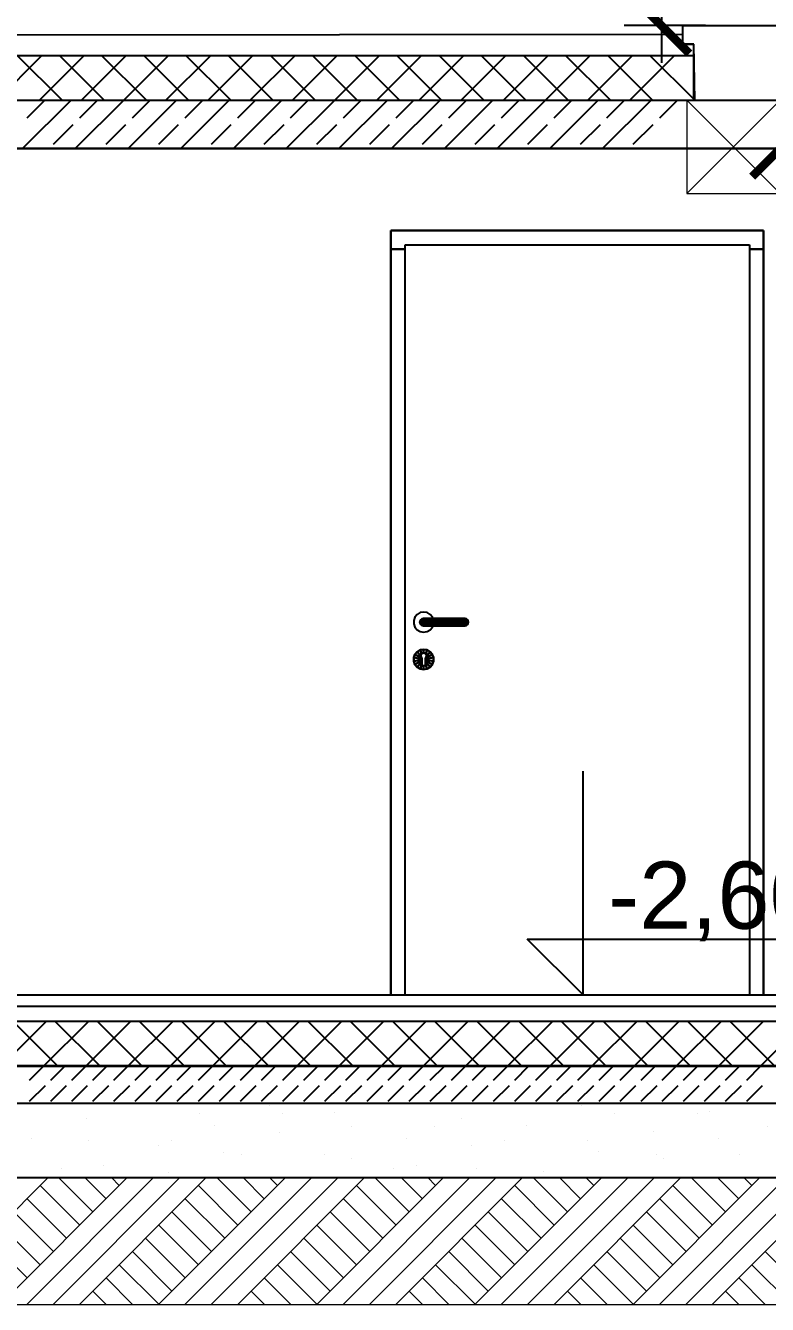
# Model space of a CAD drawing. Header units: millimetres. Extents: x 4647 to 73915, y -13612 to -8141.
# Drawn here: x 12142.7 to 12341.7, y -11416.6 to -11073.6 of the extents above; entities that cross this region are included whole.
import ezdxf

# ---------------------------------------------------------------- set-up
doc = ezdxf.new("R2010")
doc.units = ezdxf.units.MM
doc.layers.add('a_wymiary', color=250, linetype='Continuous', lineweight=9)
for name, color, linetype in [('Drzwi ArchiCAD', 7, 'Continuous'), ('Structural - Combined', 7, 'Continuous'), ('Sytuacja - Teren', 7, 'Continuous'), ('WIDOK', 7, 'Continuous'), ('Wymiarowanie - Ogólne', 7, 'Continuous')]:
    doc.layers.add(name, color=color, linetype=linetype)
doc.styles.add('GENERATED_STYLE_4', font='arial.ttf')
doc.styles.get("Standard").update_dxf_attribs({"font": 'arial.ttf'})
doc.dimstyles.new('1-100', dxfattribs={"dimtxt": 13, "dimasz": 15, "dimexe": 10, "dimexo": 20, "dimgap": 5, "dimtad": 1, "dimdec": 1, "dimrnd": 0.5, "dimtxsty": 'Standard', "dimblk": 'ARCHTICK', "dimcen": 0.09, "dimdle": 10, "dimadec": 0, "dimazin": 0, "dimtfac": 1, "dimtdec": 1, "dimtofl": 0, "dimtmove": 0, "dimatfit": 3, "dimfxl": 10, "dimfxlon": 1, "dimtolj": 1, "dimtzin": 0, "dimarcsym": 0})

# ---------------------------------------------------------------- blocks, each defined once
blk = doc.blocks.new('_ArchTick')
at = {"color": 0, "linetype": 'ByBlock', "const_width": 0.15}
blk.add_lwpolyline([(-0.5, -0.5), (0.5, 0.5)], dxfattribs=at)
blk = doc.blocks.new('*D841')
at = {"layer": 'a_wymiary', "color": 0, "lineweight": -2, "transparency": 16777216}
for p, q in [((12313.25, -10911.07), (12313.25, -11083.57)), ((12333.25, -10921.07), (12303.25, -10921.07)), ((12325.09, -11073.57), (12303.25, -11073.57))]:
    blk.add_line(p, q, dxfattribs=at)
at = {"layer": 'DEFPOINTS', "color": 0, "transparency": 16777216}
for p in [(12553.98, -10921.07), (12313.25, -11073.57), (12345.09, -11073.57)]:
    blk.add_point(p, dxfattribs=at)
at = {"layer": 'a_wymiary', "color": 0, "lineweight": -2, "transparency": 16777216, "xscale": 15, "yscale": 15, "zscale": 15}
for p, rotation in [((12313.25, -10921.07), 90), ((12313.25, -11073.57), 270)]:
    blk.add_blockref('_ArchTick', p, dxfattribs=dict(at, rotation=rotation))
at = {"layer": 'a_wymiary', "color": 0, "transparency": 16777216, "insert": (12300.43, -10997.32), "char_height": 13, "attachment_point": 5, "rotation": 90}
blk.add_mtext('\\A1;152,5', dxfattribs=at)
blk = doc.blocks.new('*D843')
at = {"layer": 'a_wymiary', "color": 0, "lineweight": -2, "transparency": 16777216}
for p, q in [((12660.29, -11086.57), (12660.29, -11116.57)), ((12345.09, -11106.57), (12345.09, -11096.57)), ((12670.29, -11106.57), (12335.09, -11106.57))]:
    blk.add_line(p, q, dxfattribs=at)
at = {"layer": 'DEFPOINTS', "color": 0, "transparency": 16777216}
for p in [(12660.29, -10936.07), (12345.09, -11106.57), (12345.09, -11106.57)]:
    blk.add_point(p, dxfattribs=at)
at = {"layer": 'a_wymiary', "color": 0, "lineweight": -2, "transparency": 16777216, "xscale": 15, "yscale": 15, "zscale": 15, "rotation": 180}
blk.add_blockref('_ArchTick', (12345.09, -11106.57), dxfattribs=at)
at = {"layer": 'a_wymiary', "color": 0, "lineweight": -2, "transparency": 16777216, "xscale": 15, "yscale": 15, "zscale": 15}
blk.add_blockref('_ArchTick', (12660.29, -11106.57), dxfattribs=at)
at = {"layer": 'a_wymiary', "color": 0, "transparency": 16777216, "insert": (12502.69, -11094.93), "char_height": 13, "attachment_point": 5}
blk.add_mtext('\\A1;315', dxfattribs=at)

msp = doc.modelspace()

# ---------------------------------------------------------------- linework, layer by layer
for p, q in [((12318.98, -11078.57), (12318.98, -11073.57)), ((12318.98, -11073.57), (12348.09, -11073.57)), ((12321.98, -11078.57), (12318.98, -11078.57)), ((12321.98, -11093.57), (12321.98, -11078.57)), ((12345.09, -11106.57), (12123.98, -11106.57)), ((12340.67, -11128.57), (12240.67, -11128.57)), ((12240.67, -11128.57), (12240.67, -11133.57)), ((12240.67, -11333.57), (12240.67, -11128.57)), ((12240.67, -11128.57), (12340.67, -11128.57)), ((12340.67, -11133.57), (12340.67, -11128.57)), ((12340.67, -11128.57), (12340.67, -11333.57)), ((12240.67, -11133.57), (12244.47, -11133.57)), ((12244.47, -11133.57), (12240.67, -11133.57)), ((12240.67, -11133.57), (12240.67, -11333.57)), ((12244.47, -11132.37), (12336.87, -11132.37)), ((12244.47, -11133.57), (12244.47, -11132.37)), ((12244.47, -11333.57), (12244.47, -11133.57)), ((12336.87, -11132.37), (12336.87, -11133.57)), ((12336.87, -11133.57), (12340.67, -11133.57)), ((12340.67, -11133.57), (12336.87, -11133.57)), ((12336.87, -11133.57), (12336.87, -11333.57)), ((12340.67, -11333.57), (12340.67, -11133.57)), ((12247.14, -11232.22), (12246.81, -11233.1)), ((12246.81, -11233.1), (12246.81, -11234.04)), ((12247.74, -11231.5), (12247.14, -11232.22)), ((12248.55, -11231.03), (12247.74, -11231.5)), ((12248.53, -11233.23), (12248.47, -11233.57)), ((12248.47, -11233.57), (12248.53, -11233.23)), ((12248.71, -11232.93), (12248.53, -11233.23)), ((12248.53, -11233.23), (12248.71, -11232.93)), ((12248.83, -11233.23), (12248.53, -11233.23)), ((12248.53, -11233.23), (12248.83, -11233.23)), ((12249.47, -11230.87), (12248.55, -11231.03)), ((12248.71, -11232.93), (12248.97, -11232.7)), ((12248.97, -11232.7), (12248.71, -11232.93)), ((12248.99, -11232.93), (12248.71, -11232.93)), ((12248.71, -11232.93), (12248.99, -11232.93)), ((12248.83, -11233.23), (12248.78, -11233.57)), ((12248.78, -11233.57), (12248.83, -11233.23)), ((12248.83, -11233.23), (12248.99, -11232.93)), ((12248.99, -11232.93), (12248.83, -11233.23)), ((12249.74, -11233.23), (12248.83, -11233.23)), ((12248.83, -11233.23), (12249.74, -11233.23)), ((12249.3, -11232.58), (12248.97, -11232.7)), ((12248.97, -11232.7), (12249.3, -11232.58)), ((12248.97, -11232.7), (12249.23, -11232.7)), ((12249.23, -11232.7), (12248.97, -11232.7)), ((12249.23, -11232.7), (12248.99, -11232.93)), ((12248.99, -11232.93), (12249.23, -11232.7)), ((12248.99, -11232.93), (12249.83, -11232.93)), ((12249.83, -11232.93), (12248.99, -11232.93)), ((12249.52, -11232.58), (12249.23, -11232.7)), ((12249.23, -11232.7), (12249.52, -11232.58)), ((12249.96, -11232.7), (12249.23, -11232.7)), ((12249.23, -11232.7), (12249.96, -11232.7)), ((12249.52, -11232.58), (12249.3, -11232.58)), ((12249.3, -11232.58), (12251.94, -11232.58)), ((12250.4, -11231.03), (12249.47, -11230.87)), ((12250.13, -11232.58), (12249.52, -11232.58)), ((12249.74, -11233.23), (12249.71, -11233.57)), ((12249.71, -11233.57), (12249.74, -11233.23)), ((12249.83, -11232.93), (12249.74, -11233.23)), ((12249.74, -11233.23), (12249.83, -11232.93)), ((12250.85, -11233.23), (12249.74, -11233.23)), ((12249.74, -11233.23), (12250.85, -11233.23)), ((12249.83, -11232.93), (12249.96, -11232.7)), ((12249.96, -11232.7), (12249.83, -11232.93)), ((12250.87, -11232.93), (12249.83, -11232.93)), ((12249.83, -11232.93), (12250.61, -11232.93)), ((12249.96, -11232.7), (12250.13, -11232.58)), ((12250.13, -11232.58), (12249.96, -11232.7)), ((12250.91, -11232.7), (12249.96, -11232.7)), ((12249.96, -11232.7), (12250.91, -11232.7)), ((12250.95, -11232.58), (12250.13, -11232.58)), ((12251.21, -11231.5), (12250.4, -11231.03)), ((12250.88, -11232.87), (12250.61, -11232.93)), ((12250.61, -11232.93), (12250.88, -11232.87)), ((12250.61, -11232.93), (12250.87, -11232.93)), ((12250.85, -11233.23), (12250.84, -11233.57)), ((12250.84, -11233.57), (12250.85, -11233.23)), ((12250.87, -11232.93), (12250.85, -11233.23)), ((12250.85, -11233.23), (12250.87, -11232.93)), ((12259.1, -11233.23), (12250.85, -11233.23)), ((12250.85, -11233.23), (12259.1, -11233.23)), ((12250.88, -11232.87), (12250.87, -11232.93)), ((12250.87, -11232.93), (12250.88, -11232.87)), ((12259.07, -11232.93), (12250.87, -11232.93)), ((12250.87, -11232.93), (12259.07, -11232.93)), ((12250.91, -11232.7), (12250.88, -11232.87)), ((12250.88, -11232.87), (12250.91, -11232.7)), ((12259.06, -11232.87), (12250.88, -11232.87)), ((12250.88, -11232.87), (12259.06, -11232.87)), ((12250.95, -11232.58), (12250.91, -11232.7)), ((12250.91, -11232.7), (12250.95, -11232.58)), ((12259.04, -11232.7), (12250.91, -11232.7)), ((12250.91, -11232.7), (12259.04, -11232.7)), ((12259, -11232.58), (12250.95, -11232.58)), ((12251.81, -11232.22), (12251.21, -11231.5)), ((12251.94, -11232.58), (12251.81, -11232.22)), ((12259, -11232.58), (12259.04, -11232.7)), ((12259.81, -11232.58), (12259, -11232.58)), ((12259.04, -11232.7), (12259, -11232.58)), ((12259.98, -11232.7), (12259.04, -11232.7)), ((12259.04, -11232.7), (12259.07, -11232.93)), ((12259.04, -11232.7), (12259.98, -11232.7)), ((12259.06, -11232.87), (12259.04, -11232.7)), ((12259.07, -11232.93), (12259.06, -11232.87)), ((12259.1, -11233.23), (12259.07, -11232.93)), ((12259.07, -11232.93), (12259.1, -11233.23)), ((12259.34, -11232.93), (12259.07, -11232.93)), ((12259.07, -11232.93), (12260.12, -11232.93)), ((12259.11, -11233.57), (12259.1, -11233.23)), ((12260.21, -11233.23), (12259.1, -11233.23)), ((12259.1, -11233.23), (12259.11, -11233.57)), ((12259.1, -11233.23), (12260.01, -11233.23)), ((12260.12, -11232.93), (12259.34, -11232.93)), ((12259.34, -11232.93), (12260.01, -11233.23)), ((12260.01, -11233.23), (12259.34, -11232.93)), ((12259.81, -11232.58), (12259.98, -11232.7)), ((12260.43, -11232.58), (12259.81, -11232.58)), ((12259.98, -11232.7), (12259.81, -11232.58)), ((12259.98, -11232.7), (12260.12, -11232.93)), ((12260.72, -11232.7), (12259.98, -11232.7)), ((12259.98, -11232.7), (12260.72, -11232.7)), ((12260.12, -11232.93), (12259.98, -11232.7)), ((12260.01, -11233.23), (12260.21, -11233.23)), ((12260.12, -11232.93), (12260.21, -11233.23)), ((12260.96, -11232.93), (12260.12, -11232.93)), ((12260.21, -11233.23), (12260.12, -11232.93)), ((12260.12, -11232.93), (12260.96, -11232.93)), ((12260.21, -11233.23), (12260.24, -11233.57)), ((12261.11, -11233.23), (12260.21, -11233.23)), ((12260.21, -11233.23), (12261.11, -11233.23)), ((12260.24, -11233.57), (12260.21, -11233.23)), ((12260.43, -11232.58), (12260.72, -11232.7)), ((12260.65, -11232.58), (12260.43, -11232.58)), ((12260.72, -11232.7), (12260.43, -11232.58)), ((12260.97, -11232.7), (12260.65, -11232.58)), ((12260.72, -11232.7), (12260.97, -11232.7)), ((12260.72, -11232.7), (12260.96, -11232.93)), ((12260.97, -11232.7), (12260.72, -11232.7)), ((12260.96, -11232.93), (12260.72, -11232.7)), ((12261.11, -11233.23), (12260.96, -11232.93)), ((12260.96, -11232.93), (12261.11, -11233.23)), ((12261.24, -11232.93), (12260.96, -11232.93)), ((12260.96, -11232.93), (12261.24, -11232.93)), ((12261.24, -11232.93), (12260.97, -11232.7)), ((12261.11, -11233.23), (12261.17, -11233.57)), ((12261.41, -11233.23), (12261.11, -11233.23)), ((12261.17, -11233.57), (12261.11, -11233.23)), ((12261.11, -11233.23), (12261.41, -11233.23)), ((12261.41, -11233.23), (12261.24, -11232.93)), ((12261.47, -11233.57), (12261.41, -11233.23)), ((12246.81, -11234.04), (12247.14, -11234.92)), ((12247.14, -11234.92), (12247.74, -11235.64)), ((12247.74, -11235.64), (12248.55, -11236.11)), ((12248.47, -11233.57), (12248.78, -11233.57)), ((12248.47, -11233.57), (12248.53, -11233.91)), ((12248.78, -11233.57), (12248.47, -11233.57)), ((12248.53, -11233.91), (12248.47, -11233.57)), ((12248.53, -11233.91), (12248.83, -11233.91)), ((12248.71, -11234.21), (12248.53, -11233.91)), ((12248.53, -11233.91), (12248.71, -11234.21)), ((12248.83, -11233.91), (12248.53, -11233.91)), ((12248.55, -11236.11), (12249.47, -11236.27)), ((12248.97, -11234.43), (12248.71, -11234.21)), ((12248.71, -11234.21), (12248.97, -11234.43)), ((12248.99, -11234.21), (12248.71, -11234.21)), ((12248.71, -11234.21), (12248.99, -11234.21)), ((12248.78, -11233.57), (12249.71, -11233.57)), ((12248.78, -11233.57), (12248.83, -11233.91)), ((12249.71, -11233.57), (12248.78, -11233.57)), ((12248.83, -11233.91), (12248.78, -11233.57)), ((12248.83, -11233.91), (12249.74, -11233.91)), ((12248.83, -11233.91), (12248.99, -11234.21)), ((12249.74, -11233.91), (12248.83, -11233.91)), ((12248.99, -11234.21), (12248.83, -11233.91)), ((12249.3, -11234.55), (12248.97, -11234.43)), ((12248.97, -11234.43), (12249.3, -11234.55)), ((12249.23, -11234.43), (12248.97, -11234.43)), ((12248.97, -11234.43), (12249.23, -11234.43)), ((12248.99, -11234.21), (12249.23, -11234.43)), ((12249.83, -11234.21), (12248.99, -11234.21)), ((12248.99, -11234.21), (12249.83, -11234.21)), ((12249.23, -11234.43), (12248.99, -11234.21)), ((12249.23, -11234.43), (12249.52, -11234.55)), ((12249.96, -11234.43), (12249.23, -11234.43)), ((12249.23, -11234.43), (12249.96, -11234.43)), ((12249.52, -11234.55), (12249.23, -11234.43)), ((12251, -11234.55), (12249.3, -11234.55)), ((12249.3, -11234.55), (12249.52, -11234.55)), ((12249.47, -11236.27), (12250.4, -11236.11)), ((12249.52, -11234.55), (12250.13, -11234.55)), ((12249.71, -11233.57), (12250.84, -11233.57)), ((12250.84, -11233.57), (12249.71, -11233.57)), ((12249.71, -11233.57), (12249.74, -11233.91)), ((12249.74, -11233.91), (12249.71, -11233.57)), ((12250.85, -11233.91), (12249.74, -11233.91)), ((12249.74, -11233.91), (12249.83, -11234.21)), ((12249.74, -11233.91), (12250.85, -11233.91)), ((12249.83, -11234.21), (12249.74, -11233.91)), ((12249.83, -11234.21), (12250.87, -11234.21)), ((12249.83, -11234.21), (12249.96, -11234.43)), ((12250.61, -11234.21), (12249.83, -11234.21)), ((12249.96, -11234.43), (12249.83, -11234.21)), ((12250.13, -11234.55), (12249.96, -11234.43)), ((12249.96, -11234.43), (12250.13, -11234.55)), ((12250.91, -11234.43), (12249.96, -11234.43)), ((12249.96, -11234.43), (12250.91, -11234.43)), ((12250.13, -11234.55), (12250.95, -11234.55)), ((12250.4, -11236.11), (12251.21, -11235.64)), ((12250.87, -11234.21), (12250.61, -11234.21)), ((12250.61, -11234.21), (12250.88, -11234.27)), ((12250.88, -11234.27), (12250.61, -11234.21)), ((12250.84, -11233.57), (12259.11, -11233.57)), ((12250.84, -11233.57), (12250.85, -11233.91)), ((12259.11, -11233.57), (12250.84, -11233.57)), ((12250.85, -11233.91), (12250.84, -11233.57)), ((12250.85, -11233.91), (12250.87, -11234.21)), ((12259.1, -11233.91), (12250.85, -11233.91)), ((12250.85, -11233.91), (12259.1, -11233.91)), ((12250.87, -11234.21), (12250.85, -11233.91)), ((12250.87, -11234.21), (12250.88, -11234.27)), ((12259.07, -11234.21), (12250.87, -11234.21)), ((12250.87, -11234.21), (12259.07, -11234.21)), ((12250.88, -11234.27), (12250.87, -11234.21)), ((12250.88, -11234.27), (12259.06, -11234.27)), ((12250.88, -11234.27), (12250.91, -11234.43)), ((12259.06, -11234.27), (12250.88, -11234.27)), ((12250.91, -11234.43), (12250.88, -11234.27)), ((12250.91, -11234.43), (12250.95, -11234.55)), ((12259.04, -11234.43), (12250.91, -11234.43)), ((12250.91, -11234.43), (12259.04, -11234.43)), ((12250.95, -11234.55), (12250.91, -11234.43)), ((12250.95, -11234.55), (12259, -11234.55)), ((12251.94, -11234.55), (12251, -11234.55)), ((12251.21, -11235.64), (12251.81, -11234.92)), ((12251.81, -11234.92), (12251.94, -11234.55)), ((12259.04, -11234.43), (12259, -11234.55)), ((12259, -11234.55), (12259.04, -11234.43)), ((12259, -11234.55), (12259.81, -11234.55)), ((12259.07, -11234.21), (12259.04, -11234.43)), ((12259.04, -11234.43), (12259.06, -11234.27)), ((12259.98, -11234.43), (12259.04, -11234.43)), ((12259.04, -11234.43), (12259.98, -11234.43)), ((12259.06, -11234.27), (12259.07, -11234.21)), ((12259.07, -11234.21), (12259.1, -11233.91)), ((12259.1, -11233.91), (12259.07, -11234.21)), ((12260.12, -11234.21), (12259.07, -11234.21)), ((12259.07, -11234.21), (12259.34, -11234.21)), ((12259.1, -11233.91), (12259.11, -11233.57)), ((12259.11, -11233.57), (12259.1, -11233.91)), ((12260.01, -11233.91), (12259.1, -11233.91)), ((12259.1, -11233.91), (12260.01, -11233.91)), ((12259.11, -11233.57), (12260.24, -11233.57)), ((12260.24, -11233.57), (12259.11, -11233.57)), ((12260.01, -11233.91), (12259.34, -11234.21)), ((12259.34, -11234.21), (12260.01, -11233.91)), ((12259.34, -11234.21), (12260.12, -11234.21)), ((12259.81, -11234.55), (12259.98, -11234.43)), ((12259.98, -11234.43), (12259.81, -11234.55)), ((12259.81, -11234.55), (12260.43, -11234.55)), ((12260.12, -11234.21), (12259.98, -11234.43)), ((12259.98, -11234.43), (12260.12, -11234.21)), ((12259.98, -11234.43), (12260.72, -11234.43)), ((12260.72, -11234.43), (12259.98, -11234.43)), ((12260.24, -11233.57), (12260.01, -11233.91)), ((12260.01, -11233.91), (12260.24, -11233.57)), ((12260.21, -11233.91), (12260.01, -11233.91)), ((12260.01, -11233.91), (12260.21, -11233.91)), ((12260.12, -11234.21), (12260.21, -11233.91)), ((12260.21, -11233.91), (12260.12, -11234.21)), ((12260.96, -11234.21), (12260.12, -11234.21)), ((12260.12, -11234.21), (12260.96, -11234.21)), ((12260.24, -11233.57), (12260.21, -11233.91)), ((12260.21, -11233.91), (12260.24, -11233.57)), ((12260.21, -11233.91), (12261.11, -11233.91)), ((12261.11, -11233.91), (12260.21, -11233.91)), ((12260.24, -11233.57), (12261.17, -11233.57)), ((12261.17, -11233.57), (12260.24, -11233.57)), ((12260.72, -11234.43), (12260.43, -11234.55)), ((12260.43, -11234.55), (12260.72, -11234.43)), ((12260.43, -11234.55), (12260.65, -11234.55)), ((12260.65, -11234.55), (12260.97, -11234.43)), ((12260.72, -11234.43), (12260.96, -11234.21)), ((12260.96, -11234.21), (12260.72, -11234.43)), ((12260.97, -11234.43), (12260.72, -11234.43)), ((12260.72, -11234.43), (12260.97, -11234.43)), ((12261.11, -11233.91), (12260.96, -11234.21)), ((12260.96, -11234.21), (12261.11, -11233.91)), ((12261.24, -11234.21), (12260.96, -11234.21)), ((12260.96, -11234.21), (12261.24, -11234.21)), ((12260.97, -11234.43), (12261.24, -11234.21)), ((12261.17, -11233.57), (12261.11, -11233.91)), ((12261.11, -11233.91), (12261.17, -11233.57)), ((12261.11, -11233.91), (12261.41, -11233.91)), ((12261.41, -11233.91), (12261.11, -11233.91)), ((12261.17, -11233.57), (12261.47, -11233.57)), ((12261.47, -11233.57), (12261.17, -11233.57)), ((12261.24, -11234.21), (12261.41, -11233.91)), ((12261.41, -11233.91), (12261.47, -11233.57)), ((12247.14, -11242.22), (12246.81, -11243.1)), ((12246.81, -11243.1), (12246.82, -11243.1)), ((12246.81, -11243.1), (12246.81, -11244.04)), ((12246.82, -11243.1), (12246.81, -11243.1)), ((12246.82, -11243.1), (12247.14, -11242.22)), ((12247.14, -11242.22), (12246.82, -11243.1)), ((12246.82, -11244.04), (12246.82, -11243.1)), ((12246.82, -11243.1), (12248.97, -11243.48)), ((12246.82, -11243.1), (12246.82, -11244.04)), ((12248.97, -11243.48), (12246.82, -11243.1)), ((12247.74, -11241.5), (12247.14, -11242.22)), ((12247.14, -11242.22), (12247.74, -11241.51)), ((12247.74, -11241.51), (12247.14, -11242.22)), ((12247.14, -11242.22), (12247.14, -11242.22)), ((12247.14, -11242.22), (12247.14, -11242.22)), ((12248.97, -11243.28), (12247.14, -11242.22)), ((12247.14, -11242.22), (12248.97, -11243.28)), ((12248.55, -11241.03), (12247.74, -11241.5)), ((12247.74, -11241.51), (12248.55, -11241.04)), ((12248.55, -11241.04), (12247.74, -11241.51)), ((12247.74, -11241.51), (12247.74, -11241.5)), ((12247.74, -11241.5), (12247.74, -11241.51)), ((12248.74, -11242.69), (12247.74, -11241.51)), ((12247.74, -11241.51), (12248.74, -11242.69)), ((12249.47, -11240.87), (12248.55, -11241.03)), ((12248.55, -11241.04), (12249.47, -11240.88)), ((12249.47, -11240.88), (12248.55, -11241.04)), ((12248.55, -11241.04), (12248.55, -11241.03)), ((12248.55, -11241.03), (12248.55, -11241.04)), ((12248.93, -11242.08), (12248.55, -11241.04)), ((12248.55, -11241.04), (12248.93, -11242.08)), ((12248.74, -11242.43), (12248.73, -11242.68)), ((12248.73, -11242.68), (12248.74, -11242.43)), ((12248.73, -11242.68), (12248.82, -11242.93)), ((12248.74, -11242.69), (12248.73, -11242.68)), ((12248.83, -11242.19), (12248.74, -11242.43)), ((12248.74, -11242.43), (12248.83, -11242.19)), ((12248.82, -11242.93), (12248.74, -11242.69)), ((12248.82, -11242.93), (12248.97, -11243.13)), ((12248.97, -11243.13), (12248.82, -11242.93)), ((12249, -11242), (12248.83, -11242.19)), ((12248.83, -11242.19), (12248.93, -11242.08)), ((12248.93, -11242.08), (12249, -11242)), ((12248.97, -11243.13), (12248.97, -11244.82)), ((12248.97, -11243.28), (12248.97, -11243.13)), ((12248.97, -11243.48), (12248.97, -11243.28)), ((12248.97, -11243.66), (12248.97, -11243.48)), ((12249.22, -11241.87), (12249, -11242)), ((12249, -11242), (12249.22, -11241.87)), ((12249.47, -11241.83), (12249.22, -11241.87)), ((12249.22, -11241.87), (12249.47, -11241.83)), ((12249.47, -11240.88), (12249.47, -11240.87)), ((12250.4, -11241.03), (12249.47, -11240.87)), ((12249.47, -11240.87), (12249.47, -11240.88)), ((12249.47, -11240.88), (12250.39, -11241.04)), ((12249.47, -11241.83), (12249.47, -11240.88)), ((12250.39, -11241.04), (12249.47, -11240.88)), ((12249.47, -11240.88), (12249.47, -11241.83)), ((12249.73, -11241.87), (12249.47, -11241.83)), ((12249.47, -11241.83), (12249.73, -11241.87)), ((12249.95, -11242), (12249.73, -11241.87)), ((12249.73, -11241.87), (12249.95, -11242)), ((12250.02, -11242.08), (12249.95, -11242)), ((12249.95, -11242), (12250.02, -11242.08)), ((12251.8, -11242.22), (12249.97, -11243.28)), ((12249.97, -11243.28), (12251.8, -11242.22)), ((12249.97, -11243.13), (12250.13, -11242.93)), ((12250.13, -11242.93), (12249.97, -11243.13)), ((12252.12, -11243.1), (12249.97, -11243.48)), ((12249.97, -11243.48), (12252.12, -11243.1)), ((12249.97, -11244.82), (12249.97, -11243.13)), ((12249.97, -11243.13), (12249.97, -11243.28)), ((12249.97, -11243.28), (12249.97, -11243.48)), ((12249.97, -11243.48), (12249.97, -11243.66)), ((12250.02, -11242.08), (12250.39, -11241.04)), ((12250.39, -11241.04), (12250.02, -11242.08)), ((12250.11, -11242.19), (12250.02, -11242.08)), ((12250.02, -11242.08), (12250.11, -11242.19)), ((12250.21, -11242.43), (12250.11, -11242.19)), ((12250.11, -11242.19), (12250.21, -11242.43)), ((12250.13, -11242.93), (12250.21, -11242.69)), ((12250.21, -11242.69), (12250.13, -11242.93)), ((12251.2, -11241.51), (12250.21, -11242.69)), ((12250.21, -11242.69), (12251.2, -11241.51)), ((12250.21, -11242.68), (12250.21, -11242.43)), ((12250.21, -11242.43), (12250.21, -11242.68)), ((12250.21, -11242.69), (12250.21, -11242.68)), ((12250.21, -11242.68), (12250.21, -11242.69)), ((12250.39, -11241.04), (12250.4, -11241.03)), ((12250.4, -11241.03), (12250.39, -11241.04)), ((12250.39, -11241.04), (12251.2, -11241.51)), ((12251.2, -11241.51), (12250.39, -11241.04)), ((12251.21, -11241.5), (12250.4, -11241.03)), ((12251.21, -11241.5), (12251.2, -11241.51)), ((12251.2, -11241.51), (12251.21, -11241.5)), ((12251.2, -11241.51), (12251.8, -11242.22)), ((12251.8, -11242.22), (12251.2, -11241.51)), ((12251.81, -11242.22), (12251.21, -11241.5)), ((12251.81, -11242.22), (12251.8, -11242.22)), ((12251.8, -11242.22), (12252.12, -11243.1)), ((12252.12, -11243.1), (12251.8, -11242.22)), ((12251.8, -11242.22), (12251.81, -11242.22)), ((12252.13, -11243.1), (12251.81, -11242.22)), ((12252.13, -11243.1), (12252.12, -11243.1)), ((12252.12, -11243.1), (12252.12, -11244.04)), ((12252.12, -11243.1), (12252.13, -11243.1)), ((12252.12, -11244.04), (12252.12, -11243.1)), ((12252.13, -11244.04), (12252.13, -11243.1)), ((12246.81, -11244.04), (12246.82, -11244.04)), ((12246.81, -11244.04), (12247.14, -11244.92)), ((12246.82, -11244.04), (12246.81, -11244.04)), ((12246.82, -11244.04), (12248.97, -11243.66)), ((12248.97, -11243.66), (12246.82, -11244.04)), ((12247.14, -11244.91), (12246.82, -11244.04)), ((12246.82, -11244.04), (12247.14, -11244.91)), ((12247.14, -11244.91), (12248.97, -11243.86)), ((12248.97, -11243.86), (12247.14, -11244.91)), ((12247.14, -11244.92), (12247.14, -11244.91)), ((12247.74, -11245.63), (12247.14, -11244.91)), ((12247.14, -11244.91), (12247.14, -11244.92)), ((12247.14, -11244.91), (12247.74, -11245.63)), ((12247.14, -11244.92), (12247.74, -11245.64)), ((12247.74, -11245.63), (12248.97, -11244.16)), ((12248.97, -11244.16), (12247.74, -11245.63)), ((12247.74, -11245.64), (12247.74, -11245.63)), ((12248.55, -11246.1), (12247.74, -11245.63)), ((12247.74, -11245.63), (12247.74, -11245.64)), ((12247.74, -11245.63), (12248.55, -11246.1)), ((12247.74, -11245.64), (12248.55, -11246.11)), ((12248.55, -11246.1), (12248.99, -11244.9)), ((12248.99, -11244.9), (12248.55, -11246.1)), ((12248.55, -11246.11), (12248.55, -11246.1)), ((12249.47, -11246.26), (12248.55, -11246.1)), ((12248.55, -11246.1), (12248.55, -11246.11)), ((12248.55, -11246.1), (12249.47, -11246.26)), ((12248.55, -11246.11), (12249.47, -11246.27)), ((12248.97, -11243.86), (12248.97, -11243.66)), ((12248.97, -11244.16), (12248.97, -11243.86)), ((12248.97, -11244.82), (12248.97, -11244.16)), ((12248.97, -11244.82), (12249, -11244.99)), ((12248.99, -11244.9), (12248.97, -11244.82)), ((12249, -11244.99), (12248.99, -11244.9)), ((12249, -11244.99), (12249.09, -11245.14)), ((12249.09, -11245.14), (12249, -11244.99)), ((12249.09, -11245.14), (12249.22, -11245.25)), ((12249.22, -11245.25), (12249.09, -11245.14)), ((12249.22, -11245.25), (12249.39, -11245.31)), ((12249.39, -11245.31), (12249.22, -11245.25)), ((12249.39, -11245.31), (12249.56, -11245.31)), ((12249.47, -11245.31), (12249.39, -11245.31)), ((12249.47, -11246.26), (12249.47, -11245.31)), ((12249.56, -11245.31), (12249.47, -11245.31)), ((12249.47, -11245.31), (12249.47, -11246.26)), ((12250.39, -11246.1), (12249.47, -11246.26)), ((12249.47, -11246.26), (12250.39, -11246.1)), ((12249.47, -11246.27), (12250.4, -11246.11)), ((12249.47, -11246.27), (12249.47, -11246.26)), ((12249.47, -11246.26), (12249.47, -11246.27)), ((12249.56, -11245.31), (12249.72, -11245.25)), ((12249.72, -11245.25), (12249.56, -11245.31)), ((12249.72, -11245.25), (12249.86, -11245.14)), ((12249.86, -11245.14), (12249.72, -11245.25)), ((12249.86, -11245.14), (12249.94, -11244.99)), ((12249.94, -11244.99), (12249.86, -11245.14)), ((12249.94, -11244.99), (12249.97, -11244.82)), ((12249.96, -11244.9), (12249.94, -11244.99)), ((12249.97, -11244.82), (12249.96, -11244.9)), ((12250.39, -11246.1), (12249.96, -11244.9)), ((12249.96, -11244.9), (12250.39, -11246.1)), ((12252.12, -11244.04), (12249.97, -11243.66)), ((12249.97, -11243.66), (12249.97, -11243.86)), ((12249.97, -11243.66), (12252.12, -11244.04)), ((12251.8, -11244.91), (12249.97, -11243.86)), ((12249.97, -11243.86), (12249.97, -11244.16)), ((12249.97, -11243.86), (12251.8, -11244.91)), ((12251.2, -11245.63), (12249.97, -11244.16)), ((12249.97, -11244.16), (12249.97, -11244.82)), ((12249.97, -11244.16), (12251.2, -11245.63)), ((12251.2, -11245.63), (12250.39, -11246.1)), ((12250.39, -11246.1), (12251.2, -11245.63)), ((12250.4, -11246.11), (12250.39, -11246.1)), ((12250.39, -11246.1), (12250.4, -11246.11)), ((12250.4, -11246.11), (12251.21, -11245.64)), ((12251.8, -11244.91), (12251.2, -11245.63)), ((12251.2, -11245.63), (12251.8, -11244.91)), ((12251.21, -11245.64), (12251.2, -11245.63)), ((12251.2, -11245.63), (12251.21, -11245.64)), ((12251.21, -11245.64), (12251.81, -11244.92)), ((12252.12, -11244.04), (12251.8, -11244.91)), ((12251.8, -11244.91), (12252.12, -11244.04)), ((12251.81, -11244.92), (12251.8, -11244.91)), ((12251.8, -11244.91), (12251.81, -11244.92)), ((12251.81, -11244.92), (12252.13, -11244.04)), ((12252.13, -11244.04), (12252.12, -11244.04)), ((12252.12, -11244.04), (12252.13, -11244.04)), ((12123.98, -11333.57), (12240.67, -11333.57)), ((12240.67, -11333.57), (12244.47, -11333.57)), ((12336.87, -11333.57), (12340.67, -11333.57)), ((12340.67, -11333.57), (12345.09, -11333.57))]:
    msp.add_line(p, q)
at = {"layer": 'a_wymiary'}
for p, q in [((12320.09, -11118.57), (12345.09, -11093.57)), ((12345.09, -11118.57), (12320.09, -11093.57))]:
    msp.add_line(p, q, dxfattribs=at)
msp.add_lwpolyline([(12320.09, -11118.57), (12345.09, -11118.57), (12345.09, -11093.57), (12320.09, -11093.57)], close=True, dxfattribs=at)
at = {"layer": 'Drzwi ArchiCAD', "color": 9, "lineweight": 13}
for p, q in [((12244.47, -11333.57), (12244.47, -11132.37)), ((12244.47, -11132.37), (12336.87, -11132.37)), ((12244.47, -11333.57), (12244.47, -11133.57)), ((12336.87, -11132.37), (12336.87, -11333.57)), ((12336.87, -11133.57), (12336.87, -11333.57)), ((12247.14, -11232.22), (12246.81, -11233.1)), ((12246.81, -11233.1), (12246.81, -11234.04)), ((12247.74, -11231.5), (12247.14, -11232.22)), ((12248.55, -11231.03), (12247.74, -11231.5)), ((12248.53, -11233.23), (12248.47, -11233.57)), ((12248.71, -11232.93), (12248.53, -11233.23)), ((12249.47, -11230.87), (12248.55, -11231.03)), ((12248.97, -11232.7), (12248.71, -11232.93)), ((12248.83, -11233.23), (12248.78, -11233.57)), ((12248.99, -11232.93), (12248.83, -11233.23)), ((12249.3, -11232.58), (12248.97, -11232.7)), ((12249.23, -11232.7), (12248.99, -11232.93)), ((12249.3, -11232.58), (12249.52, -11232.58)), ((12250.4, -11231.03), (12249.47, -11230.87)), ((12249.52, -11232.58), (12250.13, -11232.58)), ((12249.74, -11233.23), (12249.71, -11233.57)), ((12249.83, -11232.93), (12249.74, -11233.23)), ((12249.96, -11232.7), (12249.83, -11232.93)), ((12250.13, -11232.58), (12250.95, -11232.58)), ((12251.21, -11231.5), (12250.4, -11231.03)), ((12250.95, -11232.58), (12259, -11232.58)), ((12251.81, -11232.22), (12251.21, -11231.5)), ((12251.94, -11232.58), (12251.81, -11232.22)), ((12259, -11232.58), (12259.81, -11232.58)), ((12259.81, -11232.58), (12260.43, -11232.58)), ((12259.98, -11232.7), (12260.12, -11232.93)), ((12260.12, -11232.93), (12260.21, -11233.23)), ((12260.21, -11233.23), (12260.24, -11233.57)), ((12260.43, -11232.58), (12260.65, -11232.58)), ((12260.65, -11232.58), (12260.97, -11232.7)), ((12260.72, -11232.7), (12260.96, -11232.93)), ((12260.96, -11232.93), (12261.11, -11233.23)), ((12260.97, -11232.7), (12261.24, -11232.93)), ((12261.11, -11233.23), (12261.17, -11233.57)), ((12261.24, -11232.93), (12261.41, -11233.23)), ((12261.41, -11233.23), (12261.47, -11233.57)), ((12246.81, -11234.04), (12247.14, -11234.92)), ((12247.14, -11234.92), (12247.74, -11235.64)), ((12247.74, -11235.64), (12248.55, -11236.11)), ((12248.47, -11233.57), (12248.53, -11233.91)), ((12248.53, -11233.91), (12248.71, -11234.21)), ((12248.55, -11236.11), (12249.47, -11236.27)), ((12248.71, -11234.21), (12248.97, -11234.43)), ((12248.78, -11233.57), (12248.83, -11233.91)), ((12248.83, -11233.91), (12248.99, -11234.21)), ((12248.97, -11234.43), (12249.3, -11234.55)), ((12248.99, -11234.21), (12249.23, -11234.43)), ((12249.3, -11234.55), (12249.52, -11234.55)), ((12249.47, -11236.27), (12250.4, -11236.11)), ((12249.52, -11234.55), (12250.13, -11234.55)), ((12249.71, -11233.57), (12249.74, -11233.91)), ((12249.74, -11233.91), (12249.83, -11234.21)), ((12249.83, -11234.21), (12249.96, -11234.43)), ((12250.13, -11234.55), (12250.95, -11234.55)), ((12250.4, -11236.11), (12251.21, -11235.64)), ((12250.95, -11234.55), (12259, -11234.55)), ((12251.21, -11235.64), (12251.81, -11234.92)), ((12251.81, -11234.92), (12251.94, -11234.55)), ((12259, -11234.55), (12259.81, -11234.55)), ((12259.81, -11234.55), (12260.43, -11234.55)), ((12260.12, -11234.21), (12259.98, -11234.43)), ((12260.21, -11233.91), (12260.12, -11234.21)), ((12260.24, -11233.57), (12260.21, -11233.91)), ((12260.43, -11234.55), (12260.65, -11234.55)), ((12260.97, -11234.43), (12260.65, -11234.55)), ((12260.96, -11234.21), (12260.72, -11234.43)), ((12261.11, -11233.91), (12260.96, -11234.21)), ((12261.24, -11234.21), (12260.97, -11234.43)), ((12261.17, -11233.57), (12261.11, -11233.91)), ((12261.41, -11233.91), (12261.24, -11234.21)), ((12261.47, -11233.57), (12261.41, -11233.91)), ((12247.14, -11242.22), (12246.81, -11243.1)), ((12246.81, -11243.1), (12246.81, -11244.04)), ((12247.74, -11241.5), (12247.14, -11242.22)), ((12248.55, -11241.03), (12247.74, -11241.5)), ((12249.47, -11240.87), (12248.55, -11241.03)), ((12248.73, -11242.68), (12248.74, -11242.43)), ((12248.73, -11242.68), (12248.74, -11242.69)), ((12248.74, -11242.43), (12248.83, -11242.19)), ((12248.82, -11242.93), (12248.74, -11242.69)), ((12248.97, -11243.13), (12248.82, -11242.93)), ((12248.83, -11242.19), (12248.93, -11242.08)), ((12248.93, -11242.08), (12249, -11242)), ((12248.97, -11243.13), (12248.97, -11243.28)), ((12248.97, -11243.28), (12248.97, -11243.48)), ((12248.97, -11243.48), (12248.97, -11243.66)), ((12249, -11242), (12249.22, -11241.87)), ((12249.22, -11241.87), (12249.47, -11241.83)), ((12250.4, -11241.03), (12249.47, -11240.87)), ((12249.47, -11241.83), (12249.73, -11241.87)), ((12249.73, -11241.87), (12249.95, -11242)), ((12249.95, -11242), (12250.02, -11242.08)), ((12249.97, -11243.28), (12249.97, -11243.13)), ((12249.97, -11243.28), (12249.97, -11243.48)), ((12249.97, -11243.48), (12249.97, -11243.66)), ((12250.02, -11242.08), (12250.11, -11242.19)), ((12250.11, -11242.19), (12250.21, -11242.43)), ((12250.13, -11242.93), (12250.21, -11242.69)), ((12250.21, -11242.43), (12250.21, -11242.68)), ((12250.21, -11242.68), (12250.21, -11242.69)), ((12251.21, -11241.5), (12250.4, -11241.03)), ((12251.81, -11242.22), (12251.21, -11241.5)), ((12252.13, -11243.1), (12251.81, -11242.22)), ((12252.13, -11244.04), (12252.13, -11243.1)), ((12246.81, -11244.04), (12247.14, -11244.92)), ((12247.14, -11244.92), (12247.74, -11245.64)), ((12247.74, -11245.64), (12248.55, -11246.11)), ((12248.55, -11246.11), (12249.47, -11246.27)), ((12248.97, -11243.66), (12248.97, -11243.86)), ((12248.97, -11243.86), (12248.97, -11244.16)), ((12248.97, -11244.16), (12248.97, -11244.82)), ((12248.99, -11244.9), (12248.97, -11244.82)), ((12248.99, -11244.9), (12249, -11244.99)), ((12249, -11244.99), (12249.09, -11245.14)), ((12249.09, -11245.14), (12249.22, -11245.25)), ((12249.22, -11245.25), (12249.39, -11245.31)), ((12249.47, -11245.31), (12249.39, -11245.31)), ((12249.47, -11245.31), (12249.56, -11245.31)), ((12249.47, -11246.27), (12250.4, -11246.11)), ((12249.56, -11245.31), (12249.72, -11245.25)), ((12249.72, -11245.25), (12249.86, -11245.14)), ((12249.86, -11245.14), (12249.94, -11244.99)), ((12249.96, -11244.9), (12249.94, -11244.99)), ((12249.96, -11244.9), (12249.97, -11244.82)), ((12249.97, -11243.66), (12249.97, -11243.86)), ((12249.97, -11243.86), (12249.97, -11244.16)), ((12249.97, -11244.16), (12249.97, -11244.82)), ((12250.4, -11246.11), (12251.21, -11245.64)), ((12251.21, -11245.64), (12251.81, -11244.92)), ((12251.81, -11244.92), (12252.13, -11244.04))]:
    msp.add_line(p, q, dxfattribs=at)
at = {"layer": 'Structural - Combined'}
for p, q in [((12318.98, -11073.57), (12348.09, -11073.57)), ((12318.98, -11078.57), (12318.98, -11073.57)), ((12318.98, -11078.57), (12321.98, -11078.57)), ((12322.17, -11093.57), (12321.98, -11078.57))]:
    msp.add_line(p, q, dxfattribs=at)
at = {"layer": 'Sytuacja - Teren', "color": 53, "lineweight": 13}
for p, q in [((11753.98, -11382.57), (12380.84, -11382.57)), ((11695, -11416.57), (12702.98, -11416.57))]:
    msp.add_line(p, q, dxfattribs=at)
at = {"layer": 'Sytuacja - Teren', "color": 41, "linetype": 'Continuous', "lineweight": 13}
for p, q in [((12114.74, -11416.57), (12148.74, -11382.57)), ((12135.95, -11416.57), (12169.95, -11382.57)), ((12143.02, -11416.57), (12177.02, -11382.57)), ((12150.09, -11416.57), (12184.09, -11382.57)), ((12160.75, -11391.77), (12151.55, -11382.57)), ((12157.16, -11416.57), (12191.16, -11382.57)), ((12164.29, -11388.23), (12158.63, -11382.57)), ((12167.82, -11384.7), (12165.7, -11382.57)), ((12178.38, -11416.57), (12212.38, -11382.57)), ((12185.45, -11416.57), (12219.45, -11382.57)), ((12192.52, -11416.57), (12226.52, -11382.57)), ((12203.18, -11391.77), (12193.98, -11382.57)), ((12199.59, -11416.57), (12233.59, -11382.57)), ((12206.71, -11388.23), (12201.05, -11382.57)), ((12210.25, -11384.7), (12208.12, -11382.57)), ((12220.8, -11416.57), (12254.8, -11382.57)), ((12227.87, -11416.57), (12261.87, -11382.57)), ((12234.95, -11416.57), (12268.95, -11382.57)), ((12245.61, -11391.77), (12236.41, -11382.57)), ((12242.02, -11416.57), (12276.02, -11382.57)), ((12249.14, -11388.23), (12243.48, -11382.57)), ((12252.68, -11384.7), (12250.55, -11382.57)), ((12263.23, -11416.57), (12297.23, -11382.57)), ((12270.3, -11416.57), (12304.3, -11382.57)), ((12277.37, -11416.57), (12311.37, -11382.57)), ((12288.03, -11391.77), (12278.83, -11382.57)), ((12284.44, -11416.57), (12318.44, -11382.57)), ((12291.57, -11388.23), (12285.91, -11382.57)), ((12295.1, -11384.7), (12292.98, -11382.57)), ((12305.66, -11416.57), (12339.66, -11382.57)), ((12312.73, -11416.57), (12346.73, -11382.57)), ((12319.8, -11416.57), (12353.8, -11382.57)), ((12330.46, -11391.77), (12321.26, -11382.57)), ((12326.87, -11416.57), (12360.87, -11382.57)), ((12333.99, -11388.23), (12328.33, -11382.57)), ((12337.53, -11384.7), (12335.4, -11382.57)), ((12157.22, -11395.3), (12146.61, -11384.7)), ((12199.64, -11395.3), (12189.04, -11384.7)), ((12242.07, -11395.3), (12231.46, -11384.7)), ((12284.5, -11395.3), (12273.89, -11384.7)), ((12326.92, -11395.3), (12316.32, -11384.7)), ((12153.68, -11398.84), (12143.08, -11388.23)), ((12196.11, -11398.84), (12185.5, -11388.23)), ((12238.53, -11398.84), (12227.93, -11388.23)), ((12280.96, -11398.84), (12270.35, -11388.23)), ((12323.39, -11398.84), (12312.78, -11388.23)), ((12150.15, -11402.37), (12139.54, -11391.77)), ((12192.57, -11402.37), (12181.97, -11391.77)), ((12235, -11402.37), (12224.39, -11391.77)), ((12277.43, -11402.37), (12266.82, -11391.77)), ((12319.85, -11402.37), (12309.25, -11391.77)), ((12146.61, -11405.91), (12136, -11395.3)), ((12189.04, -11405.91), (12178.43, -11395.3)), ((12231.46, -11405.91), (12220.86, -11395.3)), ((12273.89, -11405.91), (12263.28, -11395.3)), ((12316.32, -11405.91), (12305.71, -11395.3)), ((12143.08, -11409.44), (12132.47, -11398.84)), ((12185.5, -11409.44), (12174.9, -11398.84)), ((12227.93, -11409.44), (12217.32, -11398.84)), ((12270.35, -11409.44), (12259.75, -11398.84)), ((12312.78, -11409.44), (12302.17, -11398.84)), ((12181.97, -11412.98), (12171.36, -11402.37)), ((12224.39, -11412.98), (12213.79, -11402.37)), ((12266.82, -11412.98), (12256.21, -11402.37)), ((12309.25, -11412.98), (12298.64, -11402.37)), ((12351.67, -11412.98), (12341.07, -11402.37)), ((12178.43, -11416.52), (12167.82, -11405.91)), ((12220.86, -11416.52), (12210.25, -11405.91)), ((12263.28, -11416.52), (12252.68, -11405.91)), ((12305.71, -11416.52), (12295.1, -11405.91)), ((12348.14, -11416.52), (12337.53, -11405.91)), ((12171.41, -11416.57), (12164.29, -11409.44)), ((12213.84, -11416.57), (12206.71, -11409.44)), ((12256.27, -11416.57), (12249.14, -11409.44)), ((12298.69, -11416.57), (12291.57, -11409.44)), ((12341.12, -11416.57), (12333.99, -11409.44)), ((12164.34, -11416.57), (12160.75, -11412.98)), ((12206.77, -11416.57), (12203.18, -11412.98)), ((12249.19, -11416.57), (12245.61, -11412.98)), ((12291.62, -11416.57), (12288.03, -11412.98)), ((12334.05, -11416.57), (12330.46, -11412.98)), ((12157.27, -11416.57), (12157.22, -11416.52)), ((12199.7, -11416.57), (12199.64, -11416.52)), ((12242.12, -11416.57), (12242.07, -11416.52)), ((12284.55, -11416.57), (12284.5, -11416.52)), ((12326.98, -11416.57), (12326.92, -11416.52))]:
    msp.add_line(p, q, dxfattribs=at)
at = {"layer": 'WIDOK'}
for p, q in [((12123.98, -11076.07), (12318.98, -11075.88)), ((12123.98, -11076.07), (12318.98, -11075.88)), ((12123.98, -11081.57), (12322.02, -11081.57)), ((12123.98, -11081.57), (12322.02, -11081.57)), ((11739.28, -11093.57), (12345.09, -11093.57)), ((12123.98, -11093.57), (12345.09, -11093.57)), ((11739.28, -11106.57), (12345.09, -11106.57)), ((12123.98, -11333.57), (12389.84, -11333.57)), ((12123.98, -11336.57), (12389.84, -11336.57)), ((12123.98, -11336.57), (12389.84, -11336.57)), ((12123.98, -11340.57), (12389.84, -11340.57)), ((12123.98, -11340.57), (12389.84, -11340.57)), ((11756.48, -11352.57), (12380.84, -11352.57)), ((11756.48, -11362.57), (12380.84, -11362.57)), ((11756.48, -11362.57), (12380.84, -11362.57)), ((11756.48, -11382.57), (12380.84, -11382.57))]:
    msp.add_line(p, q, dxfattribs=at)
at = {"layer": 'WIDOK', "linetype": 'Continuous'}
for p, q in [((12135.1, -11093.57), (12147.1, -11081.57)), ((12152.47, -11093.57), (12140.47, -11081.57)), ((12146.41, -11093.57), (12158.41, -11081.57)), ((12163.78, -11093.57), (12151.78, -11081.57)), ((12157.72, -11093.57), (12169.72, -11081.57)), ((12175.1, -11093.57), (12163.1, -11081.57)), ((12169.04, -11093.57), (12181.04, -11081.57)), ((12186.41, -11093.57), (12174.41, -11081.57)), ((12180.35, -11093.57), (12192.35, -11081.57)), ((12197.72, -11093.57), (12185.72, -11081.57)), ((12191.66, -11093.57), (12203.66, -11081.57)), ((12209.04, -11093.57), (12197.04, -11081.57)), ((12202.98, -11093.57), (12214.98, -11081.57)), ((12220.35, -11093.57), (12208.35, -11081.57)), ((12214.29, -11093.57), (12226.29, -11081.57)), ((12231.66, -11093.57), (12219.66, -11081.57)), ((12225.61, -11093.57), (12237.61, -11081.57)), ((12242.98, -11093.57), (12230.98, -11081.57)), ((12236.92, -11093.57), (12248.92, -11081.57)), ((12254.29, -11093.57), (12242.29, -11081.57)), ((12248.23, -11093.57), (12260.23, -11081.57)), ((12265.61, -11093.57), (12253.61, -11081.57)), ((12259.55, -11093.57), (12271.55, -11081.57)), ((12276.92, -11093.57), (12264.92, -11081.57)), ((12270.86, -11093.57), (12282.86, -11081.57)), ((12288.23, -11093.57), (12276.23, -11081.57)), ((12282.17, -11093.57), (12294.17, -11081.57)), ((12299.55, -11093.57), (12287.55, -11081.57)), ((12293.49, -11093.57), (12305.49, -11081.57)), ((12310.86, -11093.57), (12298.86, -11081.57)), ((12304.8, -11093.57), (12316.8, -11081.57)), ((12322.17, -11093.57), (12310.17, -11081.57)), ((12141.9, -11106.57), (12154.9, -11093.57)), ((12143.08, -11098.32), (12147.82, -11093.57)), ((12156.04, -11106.57), (12169.04, -11093.57)), ((12157.22, -11098.32), (12161.97, -11093.57)), ((12170.18, -11106.57), (12183.18, -11093.57)), ((12171.36, -11098.32), (12176.11, -11093.57)), ((12184.32, -11106.57), (12197.32, -11093.57)), ((12185.5, -11098.32), (12190.25, -11093.57)), ((12198.46, -11106.57), (12211.46, -11093.57)), ((12199.64, -11098.32), (12204.39, -11093.57)), ((12212.61, -11106.57), (12225.61, -11093.57)), ((12213.79, -11098.32), (12218.53, -11093.57)), ((12226.75, -11106.57), (12239.75, -11093.57)), ((12227.93, -11098.32), (12232.68, -11093.57)), ((12240.89, -11106.57), (12253.89, -11093.57)), ((12242.07, -11098.32), (12246.82, -11093.57)), ((12255.03, -11106.57), (12268.03, -11093.57)), ((12256.21, -11098.32), (12260.96, -11093.57)), ((12269.17, -11106.57), (12282.17, -11093.57)), ((12270.35, -11098.32), (12275.1, -11093.57)), ((12283.32, -11106.57), (12296.32, -11093.57)), ((12284.5, -11098.32), (12289.25, -11093.57)), ((12297.46, -11106.57), (12310.46, -11093.57)), ((12298.64, -11098.32), (12303.39, -11093.57)), ((12312.78, -11098.32), (12317.53, -11093.57)), ((12150.15, -11105.39), (12155.45, -11100.09)), ((12164.29, -11105.39), (12169.59, -11100.09)), ((12178.43, -11105.39), (12183.73, -11100.09)), ((12192.57, -11105.39), (12197.88, -11100.09)), ((12206.71, -11105.39), (12212.02, -11100.09)), ((12220.86, -11105.39), (12226.16, -11100.09)), ((12235, -11105.39), (12240.3, -11100.09)), ((12249.14, -11105.39), (12254.44, -11100.09)), ((12263.28, -11105.39), (12268.59, -11100.09)), ((12277.43, -11105.39), (12282.73, -11100.09)), ((12291.57, -11105.39), (12296.87, -11100.09)), ((12305.71, -11105.39), (12311.01, -11100.09)), ((12136.31, -11352.57), (12148.31, -11340.57)), ((12151.25, -11352.57), (12139.25, -11340.57)), ((12147.63, -11352.57), (12159.63, -11340.57)), ((12162.57, -11352.57), (12150.57, -11340.57)), ((12158.94, -11352.57), (12170.94, -11340.57)), ((12173.88, -11352.57), (12161.88, -11340.57)), ((12170.25, -11352.57), (12182.25, -11340.57)), ((12185.19, -11352.57), (12173.19, -11340.57)), ((12181.57, -11352.57), (12193.57, -11340.57)), ((12196.51, -11352.57), (12184.51, -11340.57)), ((12192.88, -11352.57), (12204.88, -11340.57)), ((12207.82, -11352.57), (12195.82, -11340.57)), ((12204.19, -11352.57), (12216.19, -11340.57)), ((12219.14, -11352.57), (12207.14, -11340.57)), ((12215.51, -11352.57), (12227.51, -11340.57)), ((12230.45, -11352.57), (12218.45, -11340.57)), ((12226.82, -11352.57), (12238.82, -11340.57)), ((12241.76, -11352.57), (12229.76, -11340.57)), ((12238.13, -11352.57), (12250.13, -11340.57)), ((12253.08, -11352.57), (12241.08, -11340.57)), ((12249.45, -11352.57), (12261.45, -11340.57)), ((12264.39, -11352.57), (12252.39, -11340.57)), ((12260.76, -11352.57), (12272.76, -11340.57)), ((12275.7, -11352.57), (12263.7, -11340.57)), ((12272.08, -11352.57), (12284.08, -11340.57)), ((12287.02, -11352.57), (12275.02, -11340.57)), ((12283.39, -11352.57), (12295.39, -11340.57)), ((12298.33, -11352.57), (12286.33, -11340.57)), ((12294.7, -11352.57), (12306.7, -11340.57)), ((12309.65, -11352.57), (12297.65, -11340.57)), ((12306.02, -11352.57), (12318.02, -11340.57)), ((12320.96, -11352.57), (12308.96, -11340.57)), ((12317.33, -11352.57), (12329.33, -11340.57)), ((12332.27, -11352.57), (12320.27, -11340.57)), ((12328.64, -11352.57), (12340.64, -11340.57)), ((12343.59, -11352.57), (12331.59, -11340.57)), ((12339.96, -11352.57), (12351.96, -11340.57)), ((12143.78, -11356.41), (12147.63, -11352.57)), ((12149.44, -11356.41), (12153.28, -11352.57)), ((12155.1, -11356.41), (12158.94, -11352.57)), ((12160.75, -11356.41), (12164.6, -11352.57)), ((12166.41, -11356.41), (12170.25, -11352.57)), ((12172.07, -11356.41), (12175.91, -11352.57)), ((12177.72, -11356.41), (12181.57, -11352.57)), ((12183.38, -11356.41), (12187.22, -11352.57)), ((12189.04, -11356.41), (12192.88, -11352.57)), ((12194.69, -11356.41), (12198.54, -11352.57)), ((12200.35, -11356.41), (12204.19, -11352.57)), ((12206.01, -11356.41), (12209.85, -11352.57)), ((12211.66, -11356.41), (12215.51, -11352.57)), ((12217.32, -11356.41), (12221.16, -11352.57)), ((12222.98, -11356.41), (12226.82, -11352.57)), ((12228.64, -11356.41), (12232.48, -11352.57)), ((12234.29, -11356.41), (12238.13, -11352.57)), ((12239.95, -11356.41), (12243.79, -11352.57)), ((12245.61, -11356.41), (12249.45, -11352.57)), ((12251.26, -11356.41), (12255.11, -11352.57)), ((12256.92, -11356.41), (12260.76, -11352.57)), ((12262.58, -11356.41), (12266.42, -11352.57)), ((12268.23, -11356.41), (12272.08, -11352.57)), ((12273.89, -11356.41), (12277.73, -11352.57)), ((12279.55, -11356.41), (12283.39, -11352.57)), ((12285.2, -11356.41), (12289.05, -11352.57)), ((12290.86, -11356.41), (12294.7, -11352.57)), ((12296.52, -11356.41), (12300.36, -11352.57)), ((12302.17, -11356.41), (12306.02, -11352.57)), ((12307.83, -11356.41), (12311.67, -11352.57)), ((12313.49, -11356.41), (12317.33, -11352.57)), ((12319.14, -11356.41), (12322.99, -11352.57)), ((12324.8, -11356.41), (12328.64, -11352.57)), ((12330.46, -11356.41), (12334.3, -11352.57)), ((12336.12, -11356.41), (12339.96, -11352.57)), ((12143.78, -11362.07), (12148.02, -11357.83)), ((12149.44, -11362.07), (12153.68, -11357.83)), ((12155.1, -11362.07), (12159.34, -11357.83)), ((12160.75, -11362.07), (12165, -11357.83)), ((12166.41, -11362.07), (12170.65, -11357.83)), ((12172.07, -11362.07), (12176.31, -11357.83)), ((12177.72, -11362.07), (12181.97, -11357.83)), ((12183.38, -11362.07), (12187.62, -11357.83)), ((12189.04, -11362.07), (12193.28, -11357.83)), ((12194.69, -11362.07), (12198.94, -11357.83)), ((12200.35, -11362.07), (12204.59, -11357.83)), ((12206.01, -11362.07), (12210.25, -11357.83)), ((12211.66, -11362.07), (12215.91, -11357.83)), ((12217.32, -11362.07), (12221.56, -11357.83)), ((12222.98, -11362.07), (12227.22, -11357.83)), ((12228.64, -11362.07), (12232.88, -11357.83)), ((12234.29, -11362.07), (12238.53, -11357.83)), ((12239.95, -11362.07), (12244.19, -11357.83)), ((12245.61, -11362.07), (12249.85, -11357.83)), ((12251.26, -11362.07), (12255.51, -11357.83)), ((12256.92, -11362.07), (12261.16, -11357.83)), ((12262.58, -11362.07), (12266.82, -11357.83)), ((12268.23, -11362.07), (12272.48, -11357.83)), ((12273.89, -11362.07), (12278.13, -11357.83)), ((12279.55, -11362.07), (12283.79, -11357.83)), ((12285.2, -11362.07), (12289.45, -11357.83)), ((12290.86, -11362.07), (12295.1, -11357.83)), ((12296.52, -11362.07), (12300.76, -11357.83)), ((12302.17, -11362.07), (12306.42, -11357.83)), ((12307.83, -11362.07), (12312.07, -11357.83)), ((12313.49, -11362.07), (12317.73, -11357.83)), ((12319.14, -11362.07), (12323.39, -11357.83)), ((12324.8, -11362.07), (12329.04, -11357.83)), ((12330.46, -11362.07), (12334.7, -11357.83)), ((12336.12, -11362.07), (12340.36, -11357.83)), ((12208.07, -11363.12), (12208.07, -11363.12)), ((12291.89, -11363.16), (12291.89, -11363.16)), ((12159.12, -11366.78), (12159.12, -11366.78)), ((12189.39, -11365.25), (12189.39, -11365.25)), ((12211.66, -11365.25), (12211.66, -11365.25)), ((12225.51, -11364.97), (12225.51, -11364.97)), ((12259.65, -11366.69), (12259.65, -11366.69)), ((12300.76, -11365.25), (12300.76, -11365.25)), ((12323.03, -11365.25), (12323.03, -11365.25)), ((12326.04, -11364.88), (12326.04, -11364.88)), ((12193.27, -11368.51), (12193.27, -11368.51)), ((12210.71, -11370.36), (12210.71, -11370.36)), ((12230.23, -11368.96), (12230.23, -11368.96)), ((12252.5, -11368.96), (12252.5, -11368.96)), ((12277.09, -11368.54), (12277.09, -11368.54)), ((12311.24, -11370.27), (12311.24, -11370.27)), ((12341.6, -11368.96), (12341.6, -11368.96)), ((12144.32, -11372.17), (12144.32, -11372.17)), ((12159.69, -11372.68), (12159.69, -11372.68)), ((12181.97, -11372.68), (12181.97, -11372.68)), ((12244.85, -11372.08), (12244.85, -11372.08)), ((12271.06, -11372.68), (12271.06, -11372.68)), ((12293.34, -11372.68), (12293.34, -11372.68)), ((12328.67, -11372.12), (12328.67, -11372.12)), ((12178.47, -11373.9), (12178.47, -11373.9)), ((12195.9, -11375.74), (12195.9, -11375.74)), ((12200.53, -11376.39), (12200.53, -11376.39)), ((12222.8, -11376.39), (12222.8, -11376.39)), ((12262.29, -11373.93), (12262.29, -11373.93)), ((12296.44, -11375.65), (12296.44, -11375.65)), ((12311.9, -11376.39), (12311.9, -11376.39)), ((12334.17, -11376.39), (12334.17, -11376.39)), ((12152.27, -11380.1), (12152.27, -11380.1)), ((12163.67, -11379.28), (12163.67, -11379.28)), ((12230.05, -11377.47), (12230.05, -11377.47)), ((12241.36, -11380.1), (12241.36, -11380.1)), ((12247.49, -11379.32), (12247.49, -11379.32)), ((12263.64, -11380.1), (12263.64, -11380.1)), ((12313.87, -11377.5), (12313.87, -11377.5)), ((12181.1, -11381.13), (12181.1, -11381.13)), ((12281.64, -11381.04), (12281.64, -11381.04))]:
    msp.add_line(p, q, dxfattribs=at)
at = {"layer": 'WIDOK', "color": 251, "lineweight": 35}
msp.add_line((12123.98, -11352.57), (12389.84, -11352.57), dxfattribs=at)
at = {"layer": 'Wymiarowanie - Ogólne', "color": 161, "lineweight": 25}
for p, q in [((12292.25, -11333.57), (12292.25, -11273.57)), ((12292.25, -11333.57), (12277.25, -11318.57)), ((12277.25, -11318.57), (12292.25, -11318.57)), ((12292.25, -11318.57), (12359.85, -11318.57))]:
    msp.add_line(p, q, dxfattribs=at)
at = {"layer": 'Wymiarowanie - Ogólne', "color": 151, "lineweight": 20}
for q in [(12281, -11333.57), (12303.5, -11333.57)]:
    msp.add_line((12292.25, -11333.57), q, dxfattribs=at)

# ---------------------------------------------------------------- texts
at = {"layer": 'Wymiarowanie - Ogólne', "color": 5, "style": 'GENERATED_STYLE_4'}
msp.add_text('-2,60', height=18, dxfattribs=at).set_placement((12298.93, -11315.8))

# ---------------------------------------------------------------- dimensions: what is measured, and where the dimension line sits
at = {"layer": 'a_wymiary'}
dim = msp.add_linear_dim(base=(12313.25, -11073.57), p1=(12553.98, -10921.07), p2=(12345.09, -11073.57), angle=90, dimstyle='1-100', override={"dimfxl": 20}, dxfattribs=at)
dim.commit()
dim.dimension.update_dxf_attribs({"geometry": '*D841', "text_midpoint": (12300.43, -10997.32)})
dim = msp.add_linear_dim(base=(12345.09, -11106.57), p1=(12660.29, -10936.07), p2=(12345.09, -11106.57), dimstyle='1-100', override={"dimfxl": 20}, dxfattribs=at)
dim.commit()
dim.dimension.update_dxf_attribs({"geometry": '*D843', "text_midpoint": (12502.69, -11094.93)})

doc.saveas('drawing.dxf')
